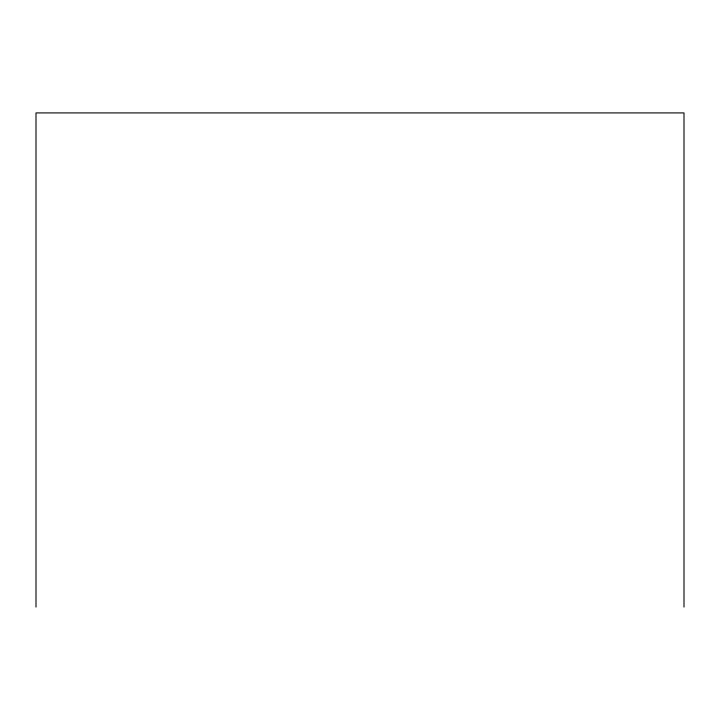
<?xml version="1.0" encoding="UTF-8"?>
<svg xmlns="http://www.w3.org/2000/svg" width="720" height="720" viewBox="0 0 720 720"><rect width="100%" height="100%" fill="white"/><g stroke="black" fill="none" stroke-linecap="round" stroke-linejoin="round"><path stroke-width="1.08" d="M684 607.086L684 112.914L36 112.914L36 607.086"/></g></svg>
